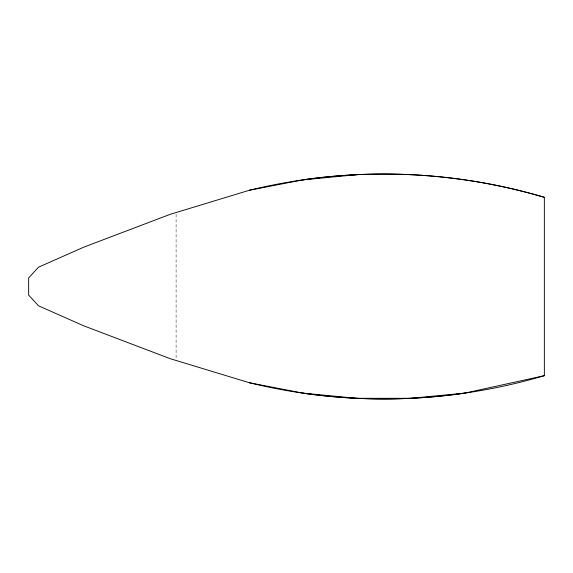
<?xml version="1.0" encoding="UTF-8"?>
<svg xmlns="http://www.w3.org/2000/svg" width="573" height="573" viewBox="0 0 573 573"><rect width="100%" height="100%" fill="white"/><g stroke="black" fill="none" stroke-linecap="round" stroke-linejoin="round"><path stroke-width="0.43" stroke-dasharray="2.87 2.15" d="M176.097 214.309L176.097 358.691"/><path stroke-width="0.86" d="M249.42 190.25L170.195 214.323L83.708 247.192L38.527 267.183L28.65 277.926L28.65 295.074L38.527 305.817L83.708 325.808L170.195 358.677L249.42 382.75L302.859 393.121A565.945 565.938 0 0 0 464.911 393.099L544.35 375.666L544.35 197.334A564.649 564.649 0 0 0 302.859 179.872L249.42 190.25A564.985 564.985 0 0 1 544.35 197.334M302.666 179.893L356.664 174.693M464.911 393.107L410.626 398.307L356.664 398.307L302.666 393.107M544.35 375.666A564.985 564.985 0 0 1 249.42 382.75"/></g></svg>
